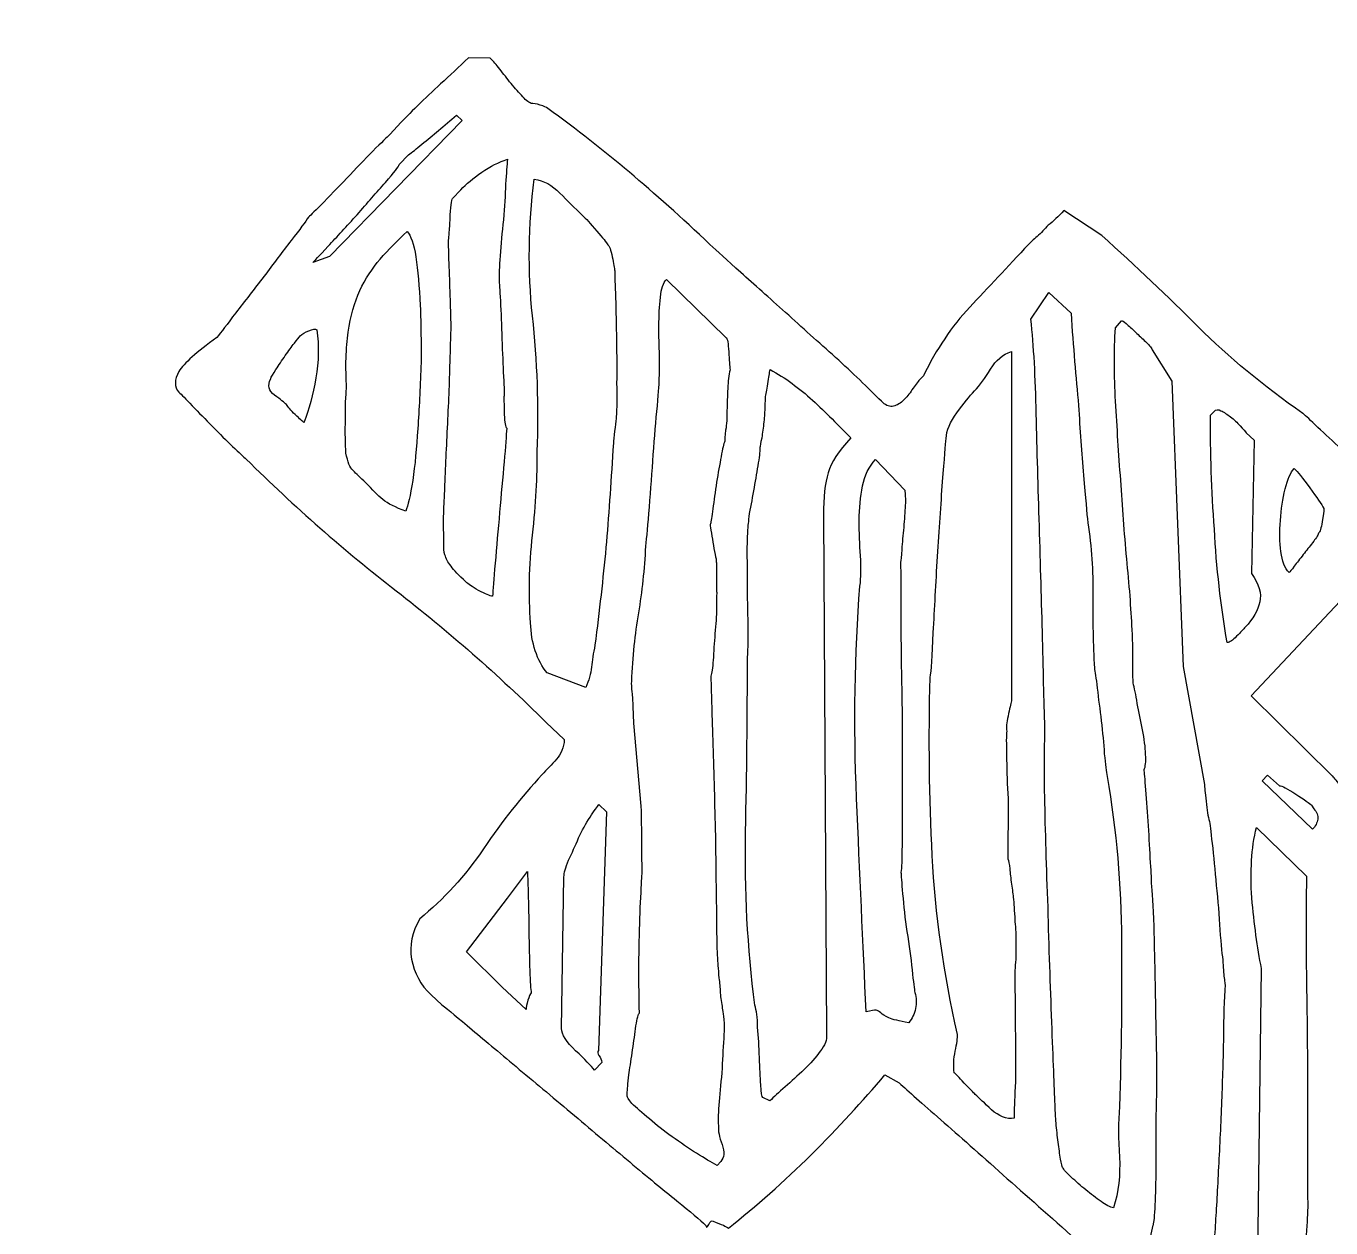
# Model space of a CAD drawing. Extents: x -2 to 298, y -310 to -70.
# Drawn here: x 198.043 to 202.119, y -149.379 to -145.625 of the extents above; entities that cross this region are included whole.
import ezdxf

# ---------------------------------------------------------------- set-up
doc = ezdxf.new("R2010")
doc.units = 0
doc.header["$MEASUREMENT"] = 0
doc.layers.add('ETCH', color=7, linetype='CONTINUOUS')

msp = doc.modelspace()

# ---------------------------------------------------------------- linework, layer by layer
at = {"layer": 'ETCH', "color": 7}
for points in [[(263.3775, -102.3157), (263.3775, -102.3157), (263.35, -102.3083), (263.35, -102.3083), (263.3944, -102.3367), (263.4289, -102.3636), (263.4685, -102.3913), (263.6456, -102.5352), (263.823, -102.6785), (263.9973, -102.8249), (264.6591, -103.5384), (263.6869, -103.7978), (261.3746, -103.42), (261.3746, -103.42), (261.348, -103.4154), (261.348, -103.4154), (261.348, -103.4154), (260.8482, -106.4746), (260.8482, -106.4746), (260.8482, -106.4746), (269.3376, -107.8615), (269.3376, -107.8615), (269.3441, -107.8682), (269.351, -107.8756), (269.3579, -107.8823), (274.6537, -119.1419), (276.7218, -132.0626), (274.5648, -145.2702), (268.8849, -180.0447), (236.091, -203.6299), (201.3169, -197.9502), (197.7474, -197.3675), (194.2975, -196.4946), (190.983, -195.3664), (190.983, -195.3664), (192.5102, -186.0169), (192.5102, -186.0169), (211.1037, -154.1618), (233.3418, -124.9195), (258.5789, -98.7781), (260.2429, -99.8797), (261.841, -101.0639), (263.3775, -102.3157)], [(225.3974, -126.2347), (225.3974, -126.2347), (225.4088, -126.2609), (225.4088, -126.2609), (225.3744, -126.2216), (225.3423, -126.1909), (225.3089, -126.1558), (225.1408, -126.0028), (224.9713, -125.849), (224.8011, -125.6988), (223.9956, -125.1515), (223.8861, -126.1516), (224.6071, -128.3811), (224.6071, -128.3811), (224.6154, -128.4065), (224.6154, -128.4065), (224.6154, -128.4065), (221.6657, -129.3613), (221.6657, -129.3613), (221.6657, -129.3613), (219.0185, -121.1774), (219.0185, -121.1774), (219.0099, -121.1718), (219.0023, -121.1659), (218.9947, -121.1604), (207.0661, -117.6185), (193.9809, -117.5179), (181.2489, -121.6375), (147.7247, -132.4848), (129.342, -168.4545), (140.1892, -201.978), (141.3025, -205.4193), (142.6845, -208.6991), (144.2987, -211.8055), (144.2987, -211.8055), (153.3123, -208.8891), (153.3123, -208.8891), (182.0065, -185.7144), (207.5691, -159.3293), (229.6177, -130.4461), (228.2775, -128.9675), (226.8661, -127.5657), (225.3974, -126.2347)]]:
    msp.add_open_spline(points, degree=3, knots=[0, 0, 0, 0, 1, 1, 1, 2, 2, 2, 3, 3, 3, 4, 4, 4, 5, 5, 5, 6, 6, 6, 7, 7, 7, 8, 8, 8, 9, 9, 9, 10, 10, 10, 11, 11, 11, 12, 12, 12, 13, 13, 13, 14, 14, 14, 14], dxfattribs=at)
at = {"layer": 'ETCH', "color": 1}
for points, knots in [([(203.4277, -151.3672), (203.4274, -151.3596), (203.4236, -151.3486), (203.416, -151.3327), (203.4074, -151.3179), (203.4012, -151.3081), (203.3967, -151.3043), (203.3871, -151.2952), (203.3709, -151.2786), (203.3468, -151.2549), (203.3244, -151.2316), (203.2996, -151.2063), (203.2741, -151.1797), (203.2469, -151.1536), (203.2224, -151.1298), (203.2, -151.1083), (203.1766, -151.086), (203.16, -151.0711), (203.1497, -151.0612), (203.1342, -151.0461), (203.1128, -151.0256), (203.0863, -150.9991), (203.0608, -150.9727), (203.0339, -150.9465), (203.0085, -150.9198), (202.9819, -150.8935), (202.9588, -150.8711), (202.9399, -150.8523), (202.9192, -150.8332), (202.9072, -150.8223), (202.9027, -150.8182), (202.8906, -150.8073), (202.862, -150.7794), (202.8141, -150.735), (202.7666, -150.6907), (202.7163, -150.6433), (202.6608, -150.5944), (202.6057, -150.5445), (202.5547, -150.498), (202.5055, -150.4544), (202.4583, -150.4117), (202.4276, -150.3838), (202.4162, -150.3724), (202.4104, -150.3672), (202.3949, -150.3522), (202.3725, -150.3292), (202.3498, -150.3057), (202.3243, -150.2802), (202.297, -150.2527), (202.2698, -150.2255), (202.2443, -150.2003), (202.2202, -150.1774), (202.1961, -150.1553), (202.1803, -150.1421), (202.172, -150.1385), (202.1658, -150.1324), (202.1489, -150.1183), (202.1196, -150.0949), (202.091, -150.0713), (202.0593, -150.0473), (202.0273, -150.0222), (201.9942, -149.997), (201.9629, -149.9729), (201.9329, -149.9512), (201.9029, -149.9281), (201.885, -149.914), (201.8792, -149.9087), (201.8495, -149.884), (201.8058, -149.8463), (201.7479, -149.7948), (201.6917, -149.7426), (201.6259, -149.6846), (201.5529, -149.6196), (201.4795, -149.5552), (201.403, -149.4872), (201.3231, -149.4155), (201.2435, -149.3445), (201.1667, -149.2768), (201.0947, -149.2133), (201.0234, -149.1487), (200.9586, -149.0922), (200.9004, -149.041), (200.8422, -148.9906), (200.7995, -148.9521), (200.7705, -148.9258), (200.7705, -148.9258), (200.7257, -148.901), (200.7257, -148.901), (200.6568, -148.9826), (200.58, -149.0664), (200.4956, -149.1504), (200.4102, -149.2345), (200.3233, -149.3115), (200.2369, -149.3799), (200.2327, -149.3764), (200.2279, -149.3737), (200.2214, -149.3707), (200.2131, -149.3681), (200.2028, -149.3635), (200.1893, -149.3583), (200.1855, -149.3545), (200.1807, -149.3576), (200.1756, -149.3681), (200.1697, -149.3783), (200.1669, -149.379), (200.1666, -149.3709), (200.1483, -149.3535), (200.1184, -149.3287), (200.0756, -149.2939), (200.0326, -149.2589), (199.9833, -149.219), (199.9285, -149.173), (199.8734, -149.127), (199.8155, -149.0784), (199.7559, -149.0279), (199.6963, -148.9782), (199.6388, -148.9292), (199.5837, -148.8838), (199.5289, -148.8376), (199.4796, -148.7968), (199.4366, -148.7601), (199.3935, -148.7234), (199.3618, -148.6976), (199.3418, -148.6824), (199.3418, -148.6824), (199.3084, -148.6512), (199.3084, -148.6512), (199.2747, -148.6197), (199.2554, -148.5823), (199.2468, -148.5394), (199.2399, -148.4972), (199.2481, -148.4554), (199.2726, -148.4133), (199.3477, -148.3525), (199.4145, -148.2795), (199.4721, -148.1944), (199.5299, -148.1086), (199.5913, -148.0318), (199.6543, -147.9638), (199.6695, -147.9472), (199.6846, -147.9314), (199.6998, -147.9153), (199.7146, -147.8993), (199.7225, -147.8785), (199.7242, -147.8537), (199.7242, -147.8537), (199.6674, -147.7999), (199.6674, -147.7999), (199.5165, -147.6509), (199.3601, -147.5136), (199.1992, -147.3893), (199.0373, -147.2635), (198.8812, -147.1268), (198.7303, -146.9779), (198.7221, -146.9704), (198.7083, -146.9573), (198.688, -146.938), (198.669, -146.9197), (198.6473, -146.8985), (198.6249, -146.8763), (198.6032, -146.8536), (198.5822, -146.8319), (198.5612, -146.811), (198.5422, -146.79), (198.5278, -146.7757), (198.5198, -146.7685), (198.5054, -146.7516), (198.5061, -146.7301), (198.5198, -146.7042), (198.536, -146.6786), (198.575, -146.6431), (198.6387, -146.5983), (198.6514, -146.5824), (198.6707, -146.5564), (198.6979, -146.5206), (198.7259, -146.4848), (198.7551, -146.447), (198.7858, -146.4073), (198.8147, -146.3676), (198.844, -146.3299), (198.8709, -146.2949), (198.8978, -146.2598), (198.9157, -146.236), (198.9253, -146.2217), (198.9315, -146.2155), (198.9474, -146.1997), (198.9739, -146.1737), (198.9997, -146.1473), (199.0273, -146.1196), (199.0549, -146.0894), (199.0831, -146.0593), (199.1103, -146.0316), (199.1358, -146.0057), (199.161, -145.9813), (199.1758, -145.9673), (199.1803, -145.963), (199.1803, -145.963), (199.2133, -145.9265), (199.2133, -145.9265), (199.225, -145.9144), (199.2423, -145.8974), (199.2657, -145.874), (199.2888, -145.8505), (199.3139, -145.8285), (199.3377, -145.8057), (199.3663, -145.7799), (199.3956, -145.7525), (199.4245, -145.7239), (199.4245, -145.7239), (199.4924, -145.7251), (199.4924, -145.7251), (199.4993, -145.7308), (199.5075, -145.7405), (199.5189, -145.7546), (199.5303, -145.7691), (199.541, -145.7833), (199.5534, -145.7992), (199.5654, -145.8142), (199.5785, -145.828), (199.5902, -145.8412), (199.6009, -145.8548), (199.6123, -145.8631), (199.6205, -145.8667), (199.6278, -145.8669), (199.6371, -145.8683), (199.6491, -145.8717), (199.6612, -145.8752), (199.6684, -145.8791), (199.6726, -145.8824), (199.7632, -145.9477), (199.8472, -146.0145), (199.9275, -146.0817), (200.0067, -146.149), (200.0918, -146.2238), (200.1793, -146.3072), (200.2017, -146.3275), (200.2331, -146.3566), (200.2758, -146.395), (200.3178, -146.4319), (200.3647, -146.4743), (200.4157, -146.5197), (200.4663, -146.5656), (200.5187, -146.6133), (200.5717, -146.6601), (200.6251, -146.7084), (200.6723, -146.754), (200.7147, -146.7972), (200.7261, -146.8086), (200.7381, -146.8139), (200.7485, -146.8133), (200.7595, -146.8112), (200.7702, -146.8064), (200.7819, -146.7955), (200.7933, -146.7857), (200.8029, -146.7738), (200.8105, -146.7611), (200.8191, -146.7483), (200.8277, -146.7371), (200.8349, -146.7292), (200.8349, -146.7292), (200.8463, -146.7177), (200.8463, -146.7177), (200.8866, -146.6345), (200.9348, -146.563), (200.991, -146.503), (201.0475, -146.4427), (201.1085, -146.3773), (201.1746, -146.3073), (201.1801, -146.3013), (201.1894, -146.2924), (201.2015, -146.282), (201.2139, -146.2712), (201.2253, -146.2591), (201.2363, -146.2471), (201.2518, -146.2347), (201.268, -146.2197), (201.2845, -146.2016), (201.2845, -146.2016), (201.4037, -146.2794), (201.4037, -146.2794), (201.5102, -146.3756), (201.6104, -146.4706), (201.7048, -146.5645), (201.7996, -146.6594), (201.9084, -146.749), (202.0314, -146.8348), (202.0359, -146.8381), (202.0493, -146.8503), (202.07, -146.8711), (202.0927, -146.8913), (202.1162, -146.9137), (202.1417, -146.9376), (202.1661, -146.9611), (202.1896, -146.9824), (202.2102, -147.0021), (202.2319, -147.0222), (202.2436, -147.0325), (202.2454, -147.0343), (202.2454, -147.0343), (202.2636, -147.0518), (202.2636, -147.0518), (202.285, -147.0725), (202.2974, -147.093), (202.3001, -147.1144), (202.3022, -147.1355), (202.3008, -147.1562), (202.295, -147.1743), (202.2881, -147.1934), (202.2808, -147.2117), (202.2702, -147.2312), (202.2598, -147.2496), (202.2516, -147.2666), (202.245, -147.283), (202.245, -147.283), (202.1809, -147.3867), (202.1809, -147.3867), (202.1809, -147.3867), (201.8702, -147.7174), (201.8702, -147.7174), (201.8702, -147.7174), (202.1234, -147.9667), (202.1234, -147.9667), (202.1275, -147.9705), (202.1355, -147.9798), (202.1489, -147.9967), (202.1623, -148.0118), (202.1768, -148.0289), (202.193, -148.0454), (202.2085, -148.063), (202.2233, -148.078), (202.2364, -148.0928), (202.2492, -148.1069), (202.2595, -148.1128), (202.2653, -148.1109), (202.3294, -148.1784), (202.3914, -148.2392), (202.4517, -148.2912), (202.511, -148.3439), (202.5709, -148.3939), (202.6316, -148.4404), (202.6912, -148.4867), (202.7535, -148.5334), (202.8172, -148.5801), (202.8803, -148.6269), (202.9475, -148.6776), (203.0171, -148.7311), (203.0171, -148.7311), (204.5618, -150.2429), (204.5618, -150.2429), (204.5825, -150.2618), (204.5894, -150.2876), (204.5818, -150.3216), (204.576, -150.3543), (204.5649, -150.3793), (204.5498, -150.3948), (204.5498, -150.3948), (203.929, -151.0511), (203.929, -151.0511), (203.9273, -151.0612), (203.9193, -151.0759), (203.9056, -151.0971), (203.8907, -151.1176), (203.8828, -151.13), (203.879, -151.1343), (203.8749, -151.1381), (203.8642, -151.1453), (203.8456, -151.1541), (203.8277, -151.1636), (203.817, -151.1704), (203.8132, -151.1746), (203.807, -151.1803), (203.796, -151.1909), (203.7781, -151.2058), (203.7595, -151.2209), (203.7405, -151.2373), (203.7209, -151.2545), (203.7002, -151.2717), (203.6823, -151.2878), (203.6637, -151.3027), (203.6458, -151.3179), (203.6341, -151.3267), (203.6286, -151.3291), (203.6058, -151.3491), (203.5776, -151.3711), (203.5431, -151.3928), (203.5087, -151.4157), (203.4742, -151.4113), (203.4405, -151.3785), (203.4405, -151.3785), (203.4277, -151.3672), (203.4277, -151.3672)], [0, 0, 0, 0, 1, 1, 1, 2, 2, 2, 3, 3, 3, 4, 4, 4, 5, 5, 5, 6, 6, 6, 7, 7, 7, 8, 8, 8, 9, 9, 9, 10, 10, 10, 11, 11, 11, 12, 12, 12, 13, 13, 13, 14, 14, 14, 15, 15, 15, 16, 16, 16, 17, 17, 17, 18, 18, 18, 19, 19, 19, 20, 20, 20, 21, 21, 21, 22, 22, 22, 23, 23, 23, 24, 24, 24, 25, 25, 25, 26, 26, 26, 27, 27, 27, 28, 28, 28, 29, 29, 29, 30, 30, 30, 31, 31, 31, 32, 32, 32, 33, 33, 33, 34, 34, 34, 35, 35, 35, 36, 36, 36, 37, 37, 37, 38, 38, 38, 39, 39, 39, 40, 40, 40, 41, 41, 41, 42, 42, 42, 43, 43, 43, 44, 44, 44, 45, 45, 45, 46, 46, 46, 47, 47, 47, 48, 48, 48, 49, 49, 49, 50, 50, 50, 51, 51, 51, 52, 52, 52, 53, 53, 53, 54, 54, 54, 55, 55, 55, 56, 56, 56, 57, 57, 57, 58, 58, 58, 59, 59, 59, 60, 60, 60, 61, 61, 61, 62, 62, 62, 63, 63, 63, 64, 64, 64, 65, 65, 65, 66, 66, 66, 67, 67, 67, 68, 68, 68, 69, 69, 69, 70, 70, 70, 71, 71, 71, 72, 72, 72, 73, 73, 73, 74, 74, 74, 75, 75, 75, 76, 76, 76, 77, 77, 77, 78, 78, 78, 79, 79, 79, 80, 80, 80, 81, 81, 81, 82, 82, 82, 83, 83, 83, 84, 84, 84, 85, 85, 85, 86, 86, 86, 87, 87, 87, 88, 88, 88, 89, 89, 89, 90, 90, 90, 91, 91, 91, 92, 92, 92, 93, 93, 93, 94, 94, 94, 95, 95, 95, 96, 96, 96, 97, 97, 97, 98, 98, 98, 99, 99, 99, 100, 100, 100, 101, 101, 101, 102, 102, 102, 103, 103, 103, 104, 104, 104, 105, 105, 105, 106, 106, 106, 107, 107, 107, 108, 108, 108, 109, 109, 109, 110, 110, 110, 111, 111, 111, 112, 112, 112, 113, 113, 113, 114, 114, 114, 115, 115, 115, 116, 116, 116, 117, 117, 117, 118, 118, 118, 119, 119, 119, 120, 120, 120, 121, 121, 121, 122, 122, 122, 123, 123, 123, 124, 124, 124, 125, 125, 125, 126, 126, 126, 127, 127, 127, 128, 128, 128, 129, 129, 129, 130, 130, 130, 130]), ([(198.9901, -146.3451), (198.9901, -146.3451), (199.4056, -145.9203), (199.4056, -145.9203), (199.4056, -145.9203), (199.3873, -145.9034), (199.3873, -145.9034), (199.3687, -145.9196), (199.3498, -145.9351), (199.3312, -145.9515), (199.3143, -145.9658), (199.2964, -145.9801), (199.2791, -145.9945), (199.2626, -146.0085), (199.2478, -146.0195), (199.2371, -146.0276), (199.2371, -146.0276), (199.2085, -146.0578), (199.2085, -146.0578), (199.2068, -146.064), (199.1923, -146.0827), (199.1651, -146.1132), (199.1379, -146.1446), (199.1089, -146.178), (199.0769, -146.2142), (199.0445, -146.25), (199.0142, -146.2831), (198.986, -146.3129), (198.9587, -146.3428), (198.9419, -146.3607), (198.9388, -146.3638), (198.9388, -146.3638), (198.9901, -146.3451), (198.9901, -146.3451)], [0, 0, 0, 0, 1, 1, 1, 2, 2, 2, 3, 3, 3, 4, 4, 4, 5, 5, 5, 6, 6, 6, 7, 7, 7, 8, 8, 8, 9, 9, 9, 10, 10, 10, 11, 11, 11, 11]), ([(199.4169, -147.3614), (199.4228, -147.3669), (199.4359, -147.3762), (199.4566, -147.3877), (199.4779, -147.3994), (199.4924, -147.4053), (199.5, -147.4056), (199.501, -147.3876), (199.5038, -147.3535), (199.5082, -147.3028), (199.5124, -147.2522), (199.5172, -147.1991), (199.522, -147.1435), (199.5268, -147.0882), (199.5317, -147.0358), (199.5365, -146.9865), (199.5399, -146.9385), (199.5427, -146.903), (199.5444, -146.8813), (199.5399, -146.8775), (199.5375, -146.8637), (199.5368, -146.8382), (199.5368, -146.8129), (199.5351, -146.7945), (199.5355, -146.7829), (199.5372, -146.7769), (199.5368, -146.7564), (199.5341, -146.7201), (199.5324, -146.6842), (199.5313, -146.6455), (199.5289, -146.6022), (199.5282, -146.5588), (199.5268, -146.5201), (199.5244, -146.4837), (199.522, -146.4481), (199.5213, -146.4267), (199.5203, -146.4191), (199.5206, -146.4029), (199.5213, -146.378), (199.5237, -146.3423), (199.5262, -146.3075), (199.5296, -146.2696), (199.5341, -146.23), (199.5375, -146.1902), (199.5396, -146.1528), (199.541, -146.1187), (199.5437, -146.0846), (199.5448, -146.0588), (199.5465, -146.041), (199.5199, -146.0497), (199.4931, -146.0636), (199.4662, -146.0815), (199.4397, -146.1006), (199.4176, -146.1182), (199.4007, -146.1365), (199.4007, -146.1365), (199.3753, -146.1635), (199.3753, -146.1635), (199.3739, -146.1658), (199.3722, -146.1723), (199.3704, -146.1838), (199.3687, -146.1959), (199.368, -146.21), (199.3673, -146.2262), (199.367, -146.2429), (199.3656, -146.2588), (199.3642, -146.2748), (199.3632, -146.2901), (199.3622, -146.3039), (199.3629, -146.3156), (199.3632, -146.3235), (199.3635, -146.3371), (199.3639, -146.3564), (199.3646, -146.3763), (199.366, -146.398), (199.3663, -146.4233), (199.367, -146.4489), (199.3677, -146.4731), (199.3691, -146.4961), (199.3691, -146.5197), (199.3697, -146.5375), (199.3704, -146.5485), (199.3704, -146.56), (199.3704, -146.5985), (199.3673, -146.6625), (199.3663, -146.7266), (199.3635, -146.7947), (199.3598, -146.8668), (199.3567, -146.9392), (199.3532, -147.0069), (199.3505, -147.0701), (199.3477, -147.1337), (199.3467, -147.1712), (199.3467, -147.1827), (199.3477, -147.2063), (199.3473, -147.2251), (199.3477, -147.2399), (199.3467, -147.2541), (199.3477, -147.2672), (199.3511, -147.2771), (199.3546, -147.2882), (199.3604, -147.2992), (199.3704, -147.3121), (199.379, -147.3242), (199.3945, -147.3407), (199.4169, -147.3614)], [0, 0, 0, 0, 1, 1, 1, 2, 2, 2, 3, 3, 3, 4, 4, 4, 5, 5, 5, 6, 6, 6, 7, 7, 7, 8, 8, 8, 9, 9, 9, 10, 10, 10, 11, 11, 11, 12, 12, 12, 13, 13, 13, 14, 14, 14, 15, 15, 15, 16, 16, 16, 17, 17, 17, 18, 18, 18, 19, 19, 19, 20, 20, 20, 21, 21, 21, 22, 22, 22, 23, 23, 23, 24, 24, 24, 25, 25, 25, 26, 26, 26, 27, 27, 27, 28, 28, 28, 29, 29, 29, 30, 30, 30, 31, 31, 31, 32, 32, 32, 33, 33, 33, 34, 34, 34, 35, 35, 35, 35]), ([(199.6305, -146.1032), (199.6119, -146.2476), (199.6099, -146.3895), (199.6247, -146.5306), (199.6405, -146.6713), (199.645, -146.8126), (199.6398, -146.9543), (199.6405, -147.0303), (199.6357, -147.1175), (199.6247, -147.2148), (199.6143, -147.3119), (199.6126, -147.4034), (199.6188, -147.4892), (199.6199, -147.52), (199.6247, -147.5497), (199.6336, -147.5765), (199.6422, -147.603), (199.655, -147.6263), (199.6702, -147.6451), (199.6702, -147.6451), (199.7918, -147.6909), (199.7918, -147.6909), (199.8007, -147.6695), (199.8073, -147.6478), (199.8093, -147.6273), (199.8114, -147.6065), (199.8148, -147.5841), (199.82, -147.5588), (199.8338, -147.4508), (199.8452, -147.3497), (199.8541, -147.2542), (199.8624, -147.1586), (199.8696, -147.057), (199.8758, -146.9499), (199.8762, -146.9421), (199.8779, -146.9223), (199.8813, -146.8901), (199.8855, -146.8579), (199.8872, -146.8375), (199.8872, -146.83), (199.8886, -146.8126), (199.8889, -146.7826), (199.8875, -146.7409), (199.8886, -146.6987), (199.8879, -146.6541), (199.8872, -146.6066), (199.8865, -146.559), (199.8855, -146.5146), (199.8844, -146.4743), (199.8831, -146.4334), (199.8817, -146.405), (199.8817, -146.3897), (199.881, -146.3818), (199.8786, -146.3669), (199.8741, -146.3459), (199.87, -146.3247), (199.8645, -146.3115), (199.8583, -146.3058), (199.8521, -146.2963), (199.8386, -146.2798), (199.8186, -146.2572), (199.7993, -146.2347), (199.7859, -146.2204), (199.7794, -146.215), (199.7577, -146.1943), (199.7346, -146.1716), (199.7105, -146.1466), (199.6863, -146.1217), (199.6595, -146.1075), (199.6305, -146.1032)], [0, 0, 0, 0, 1, 1, 1, 2, 2, 2, 3, 3, 3, 4, 4, 4, 5, 5, 5, 6, 6, 6, 7, 7, 7, 8, 8, 8, 9, 9, 9, 10, 10, 10, 11, 11, 11, 12, 12, 12, 13, 13, 13, 14, 14, 14, 15, 15, 15, 16, 16, 16, 17, 17, 17, 18, 18, 18, 19, 19, 19, 20, 20, 20, 21, 21, 21, 22, 22, 22, 23, 23, 23, 23]), ([(199.1034, -147.0508), (199.1245, -147.0732), (199.1413, -147.0915), (199.1568, -147.1039), (199.1734, -147.1171), (199.1965, -147.129), (199.2292, -147.1399), (199.2354, -147.1235), (199.243, -147.0923), (199.2509, -147.0443), (199.2574, -146.9964), (199.2629, -146.9425), (199.2664, -146.8822), (199.2712, -146.8214), (199.2729, -146.7566), (199.2764, -146.6892), (199.2771, -146.6209), (199.2767, -146.5569), (199.274, -146.4982), (199.2709, -146.4386), (199.2664, -146.3881), (199.2602, -146.3463), (199.2543, -146.3053), (199.2443, -146.2786), (199.233, -146.2669), (199.2027, -146.2953), (199.1744, -146.3237), (199.1486, -146.353), (199.1245, -146.3821), (199.1027, -146.4152), (199.0852, -146.451), (199.069, -146.4882), (199.0559, -146.5308), (199.0493, -146.5809), (199.0414, -146.631), (199.0404, -146.6894), (199.0442, -146.7576), (199.0428, -146.7676), (199.0414, -146.7807), (199.0411, -146.8), (199.0407, -146.8183), (199.0404, -146.8384), (199.0404, -146.861), (199.0397, -146.8834), (199.04, -146.9046), (199.0404, -146.924), (199.0411, -146.9433), (199.0418, -146.9554), (199.0421, -146.9592), (199.0476, -146.9857), (199.0538, -147.0048), (199.0645, -147.0132), (199.0742, -147.0232), (199.0869, -147.0355), (199.1034, -147.0508)], [0, 0, 0, 0, 1, 1, 1, 2, 2, 2, 3, 3, 3, 4, 4, 4, 5, 5, 5, 6, 6, 6, 7, 7, 7, 8, 8, 8, 9, 9, 9, 10, 10, 10, 11, 11, 11, 12, 12, 12, 13, 13, 13, 14, 14, 14, 15, 15, 15, 16, 16, 16, 17, 17, 17, 18, 18, 18, 18]), ([(199.9354, -148.9904), (199.9492, -149.0033), (199.9671, -149.0198), (199.9905, -149.0386), (200.0119, -149.0572), (200.035, -149.076), (200.0608, -149.0941), (200.0874, -149.1129), (200.1128, -149.1299), (200.1377, -149.1459), (200.1628, -149.1614), (200.1831, -149.1745), (200.2014, -149.1835), (200.2014, -149.1835), (200.2131, -149.1714), (200.2131, -149.1714), (200.2238, -149.1592), (200.2252, -149.142), (200.2172, -149.1185), (200.2079, -149.0953), (200.2045, -149.0751), (200.2059, -149.0576), (200.2041, -149.0479), (200.2045, -149.0274), (200.2069, -148.9959), (200.21, -148.9654), (200.2124, -148.9313), (200.2162, -148.8941), (200.2183, -148.8569), (200.2203, -148.8212), (200.2221, -148.7873), (200.2241, -148.753), (200.2238, -148.7313), (200.2217, -148.721), (200.2214, -148.7179), (200.22, -148.7075), (200.2179, -148.6924), (200.2152, -148.6767), (200.2128, -148.661), (200.2114, -148.6443), (200.2107, -148.6285), (200.2097, -148.613), (200.2072, -148.5983), (200.2059, -148.5835), (200.2055, -148.5744), (200.2052, -148.5706), (200.2021, -148.5375), (200.1993, -148.4778), (200.1997, -148.3928), (200.1979, -148.3069), (200.1973, -148.2154), (200.1955, -148.1167), (200.1928, -148.019), (200.19, -147.9257), (200.1876, -147.8392), (200.1842, -147.7508), (200.1831, -147.6899), (200.1821, -147.6551), (200.1855, -147.6473), (200.1876, -147.6301), (200.1893, -147.6055), (200.1907, -147.5798), (200.1928, -147.5519), (200.1948, -147.5231), (200.1976, -147.4938), (200.1997, -147.4675), (200.1997, -147.4429), (200.1993, -147.4189), (200.2, -147.4029), (200.2004, -147.3948), (200.1993, -147.3869), (200.1993, -147.3707), (200.1997, -147.3462), (200.2004, -147.3221), (200.2004, -147.3061), (200.199, -147.2985), (200.199, -147.294), (200.1983, -147.2868), (200.1952, -147.2752), (200.1931, -147.2635), (200.1907, -147.2508), (200.1883, -147.2375), (200.1866, -147.2237), (200.1842, -147.2115), (200.1821, -147.2001), (200.18, -147.1883), (200.1797, -147.1819), (200.1811, -147.1796), (200.1828, -147.1734), (200.1852, -147.1579), (200.1883, -147.1328), (200.1917, -147.1073), (200.1959, -147.0799), (200.2, -147.0499), (200.2048, -147.0205), (200.2097, -146.9941), (200.2141, -146.9702), (200.2183, -146.9457), (200.2221, -146.929), (200.2258, -146.9218), (200.2248, -146.9173), (200.2265, -146.9065), (200.2283, -146.8875), (200.2317, -146.8689), (200.2321, -146.8486), (200.2324, -146.826), (200.2331, -146.8038), (200.2334, -146.7807), (200.2348, -146.7575), (200.2358, -146.7344), (200.2386, -146.7146), (200.242, -146.6991), (200.241, -146.6873), (200.2396, -146.6682), (200.2379, -146.6424), (200.2365, -146.6162), (200.2338, -146.601), (200.2293, -146.5974), (200.2293, -146.5974), (200.0433, -146.4162), (200.0433, -146.4162), (200.0333, -146.4267), (200.0274, -146.4453), (200.0243, -146.4722), (200.0212, -146.5004), (200.0205, -146.5297), (200.0191, -146.5614), (200.0195, -146.5933), (200.0205, -146.6245), (200.0216, -146.6538), (200.0219, -146.6825), (200.0222, -146.7065), (200.0209, -146.7235), (200.0209, -146.7357), (200.0191, -146.7643), (200.015, -146.8112), (200.0105, -146.8579), (200.0064, -146.9089), (200.0019, -146.9633), (199.9988, -147.0181), (199.9936, -147.0725), (199.9902, -147.1275), (199.9857, -147.1814), (199.9823, -147.2227), (199.9788, -147.2498), (199.9757, -147.3218), (199.9678, -147.3919), (199.9568, -147.4582), (199.9454, -147.5243), (199.9378, -147.5953), (199.9347, -147.6718), (199.9344, -147.6797), (199.9351, -147.6907), (199.9365, -147.705), (199.9382, -147.7195), (199.9389, -147.7347), (199.9396, -147.7502), (199.9396, -147.7502), (199.9416, -147.8025), (199.9416, -147.8025), (199.9416, -147.8025), (199.9647, -148.0618), (199.9647, -148.0618), (199.9654, -148.101), (199.9661, -148.136), (199.9664, -148.168), (199.9668, -148.2003), (199.9664, -148.2333), (199.9678, -148.2685), (199.9668, -148.2786), (199.9651, -148.3045), (199.9633, -148.3465), (199.9609, -148.388), (199.9595, -148.434), (199.9585, -148.484), (199.9575, -148.5334), (199.9568, -148.5796), (199.9575, -148.6231), (199.9578, -148.6671), (199.9582, -148.6946), (199.9592, -148.7069), (199.9551, -148.7106), (199.952, -148.7241), (199.9478, -148.7479), (199.9447, -148.7713), (199.9416, -148.7966), (199.9375, -148.8224), (199.9337, -148.849), (199.9303, -148.8731), (199.9268, -148.8939), (199.9241, -148.916), (199.9216, -148.9287), (199.9227, -148.9322), (199.921, -148.9539), (199.9206, -148.9661), (199.9206, -148.9675), (199.9203, -148.9699), (199.9251, -148.977), (199.9354, -148.9904)], [0, 0, 0, 0, 1, 1, 1, 2, 2, 2, 3, 3, 3, 4, 4, 4, 5, 5, 5, 6, 6, 6, 7, 7, 7, 8, 8, 8, 9, 9, 9, 10, 10, 10, 11, 11, 11, 12, 12, 12, 13, 13, 13, 14, 14, 14, 15, 15, 15, 16, 16, 16, 17, 17, 17, 18, 18, 18, 19, 19, 19, 20, 20, 20, 21, 21, 21, 22, 22, 22, 23, 23, 23, 24, 24, 24, 25, 25, 25, 26, 26, 26, 27, 27, 27, 28, 28, 28, 29, 29, 29, 30, 30, 30, 31, 31, 31, 32, 32, 32, 33, 33, 33, 34, 34, 34, 35, 35, 35, 36, 36, 36, 37, 37, 37, 38, 38, 38, 39, 39, 39, 40, 40, 40, 41, 41, 41, 42, 42, 42, 43, 43, 43, 44, 44, 44, 45, 45, 45, 46, 46, 46, 47, 47, 47, 48, 48, 48, 49, 49, 49, 50, 50, 50, 51, 51, 51, 52, 52, 52, 53, 53, 53, 54, 54, 54, 55, 55, 55, 56, 56, 56, 57, 57, 57, 58, 58, 58, 59, 59, 59, 60, 60, 60, 61, 61, 61, 62, 62, 62, 63, 63, 63, 64, 64, 64, 65, 65, 65, 66, 66, 66, 66]), ([(201.2811, -149.1899), (201.2845, -149.1969), (201.2938, -149.2073), (201.308, -149.2205), (201.3224, -149.2334), (201.3372, -149.2467), (201.3534, -149.2601), (201.3696, -149.2732), (201.3858, -149.2855), (201.401, -149.2967), (201.4168, -149.3079), (201.4299, -149.3142), (201.4396, -149.3158), (201.4561, -149.2667), (201.4619, -149.214), (201.4585, -149.1578), (201.4547, -149.1013), (201.4547, -149.0484), (201.4585, -148.9997), (201.4647, -148.825), (201.4664, -148.6517), (201.465, -148.4805), (201.4644, -148.3091), (201.4489, -148.1386), (201.4203, -147.9687), (201.4182, -147.9551), (201.4151, -147.9312), (201.4113, -147.8983), (201.4096, -147.8654), (201.4058, -147.8309), (201.4017, -147.7953), (201.3975, -147.7598), (201.3927, -147.7253), (201.3893, -147.6935), (201.3851, -147.6614), (201.3824, -147.6408), (201.3803, -147.6311), (201.3765, -147.5559), (201.3744, -147.4797), (201.3755, -147.4038), (201.3769, -147.3276), (201.3717, -147.2522), (201.3596, -147.1765), (201.3569, -147.1476), (201.3524, -147.0983), (201.3462, -147.0281), (201.3403, -146.9583), (201.3352, -146.8853), (201.331, -146.8102), (201.3221, -146.7228), (201.3145, -146.6265), (201.3073, -146.5216), (201.3073, -146.5216), (201.2377, -146.4572), (201.2377, -146.4572), (201.2377, -146.4572), (201.1822, -146.5408), (201.1822, -146.5408), (201.1908, -146.6236), (201.1963, -146.7227), (201.1987, -146.8363), (201.2018, -146.9497), (201.2043, -147.0672), (201.2084, -147.1871), (201.2122, -147.3078), (201.2153, -147.4246), (201.2187, -147.5386), (201.2208, -147.6525), (201.2239, -147.75), (201.226, -147.832), (201.2239, -147.8707), (201.2235, -147.9441), (201.2256, -148.0521), (201.228, -148.1599), (201.2315, -148.2759), (201.2363, -148.4008), (201.2391, -148.5248), (201.2442, -148.6438), (201.248, -148.7573), (201.2528, -148.8708), (201.2559, -148.9528), (201.2577, -149.0038), (201.2577, -149.0157), (201.2597, -149.0312), (201.2604, -149.0515), (201.2628, -149.0715), (201.2642, -149.0917), (201.2673, -149.1111), (201.2697, -149.1308), (201.2718, -149.1482), (201.2749, -149.1638), (201.2773, -149.1788), (201.2794, -149.1878), (201.2811, -149.1899)], [0, 0, 0, 0, 1, 1, 1, 2, 2, 2, 3, 3, 3, 4, 4, 4, 5, 5, 5, 6, 6, 6, 7, 7, 7, 8, 8, 8, 9, 9, 9, 10, 10, 10, 11, 11, 11, 12, 12, 12, 13, 13, 13, 14, 14, 14, 15, 15, 15, 16, 16, 16, 17, 17, 17, 18, 18, 18, 19, 19, 19, 20, 20, 20, 21, 21, 21, 22, 22, 22, 23, 23, 23, 24, 24, 24, 25, 25, 25, 26, 26, 26, 27, 27, 27, 28, 28, 28, 29, 29, 29, 30, 30, 30, 31, 31, 31, 31]), ([(201.4458, -146.5676), (201.442, -146.6395), (201.4416, -146.7161), (201.4464, -146.7971), (201.4516, -146.8789), (201.4561, -146.9611), (201.4626, -147.0436), (201.4678, -147.1262), (201.474, -147.2077), (201.4812, -147.2887), (201.4895, -147.3686), (201.495, -147.4429), (201.4985, -147.5105), (201.4988, -147.5147), (201.4992, -147.5242), (201.4998, -147.5397), (201.5002, -147.5555), (201.4998, -147.5734), (201.5005, -147.5939), (201.5005, -147.6144), (201.4998, -147.6322), (201.5002, -147.6484), (201.5012, -147.6632), (201.5016, -147.6733), (201.5012, -147.6766), (201.505, -147.6921), (201.5102, -147.7133), (201.5143, -147.7407), (201.5202, -147.7681), (201.525, -147.7951), (201.5309, -147.8227), (201.5364, -147.8516), (201.5395, -147.8769), (201.5405, -147.9002), (201.5415, -147.924), (201.5402, -147.9389), (201.5357, -147.9476), (201.5364, -147.9546), (201.5388, -147.9765), (201.5408, -148.0111), (201.5443, -148.0461), (201.547, -148.0838), (201.5498, -148.1229), (201.5512, -148.163), (201.5536, -148.2009), (201.556, -148.2373), (201.5577, -148.2728), (201.5594, -148.294), (201.5591, -148.3017), (201.5622, -148.3281), (201.5643, -148.3723), (201.5667, -148.4364), (201.5684, -148.5002), (201.5701, -148.5692), (201.5715, -148.6421), (201.5725, -148.715), (201.5739, -148.7828), (201.5753, -148.8466), (201.5763, -148.9091), (201.576, -148.9532), (201.5746, -148.9792), (201.5736, -149.0043), (201.5739, -149.0386), (201.5736, -149.0829), (201.5739, -149.1265), (201.5736, -149.1682), (201.5732, -149.2093), (201.5725, -149.2501), (201.5718, -149.2874), (201.5698, -149.3187), (201.5684, -149.3509), (201.5656, -149.368), (201.5643, -149.37), (201.5643, -149.37), (201.5532, -149.4171), (201.5532, -149.4171), (201.5532, -149.4171), (201.7196, -149.5836), (201.7196, -149.5836), (201.7196, -149.5836), (201.7475, -149.5535), (201.7475, -149.5535), (201.7517, -149.4861), (201.7544, -149.425), (201.7579, -149.3714), (201.7613, -149.3177), (201.7648, -149.2565), (201.7682, -149.1885), (201.7717, -149.1206), (201.7751, -149.0521), (201.7779, -148.983), (201.7799, -148.9132), (201.7827, -148.8474), (201.7834, -148.784), (201.7841, -148.721), (201.7854, -148.6655), (201.7885, -148.619), (201.7882, -148.6156), (201.7872, -148.6099), (201.7865, -148.6028), (201.7851, -148.5961), (201.7844, -148.589), (201.7841, -148.5809), (201.7841, -148.5809), (201.783, -148.5577), (201.783, -148.5577), (201.7806, -148.5399), (201.7779, -148.5095), (201.7737, -148.4648), (201.7713, -148.4204), (201.7675, -148.3744), (201.7627, -148.3265), (201.7586, -148.2793), (201.7541, -148.2347), (201.75, -148.1927), (201.7448, -148.1515), (201.7424, -148.1236), (201.7396, -148.1095), (201.7348, -148.0943), (201.732, -148.0736), (201.7296, -148.0461), (201.7262, -148.019), (201.7245, -148.0015), (201.7241, -147.9936), (201.7241, -147.9936), (201.6573, -147.6249), (201.6573, -147.6249), (201.6573, -147.6249), (201.6228, -146.7337), (201.6228, -146.7337), (201.6228, -146.7337), (201.5612, -146.6362), (201.5612, -146.6362), (201.5574, -146.6284), (201.5501, -146.6203), (201.5405, -146.6105), (201.5291, -146.6012), (201.5195, -146.5914), (201.5091, -146.5812), (201.4981, -146.5709), (201.4878, -146.5621), (201.4799, -146.5545), (201.4719, -146.547), (201.4668, -146.544), (201.465, -146.5456), (201.465, -146.5456), (201.4458, -146.5676), (201.4458, -146.5676)], [0, 0, 0, 0, 1, 1, 1, 2, 2, 2, 3, 3, 3, 4, 4, 4, 5, 5, 5, 6, 6, 6, 7, 7, 7, 8, 8, 8, 9, 9, 9, 10, 10, 10, 11, 11, 11, 12, 12, 12, 13, 13, 13, 14, 14, 14, 15, 15, 15, 16, 16, 16, 17, 17, 17, 18, 18, 18, 19, 19, 19, 20, 20, 20, 21, 21, 21, 22, 22, 22, 23, 23, 23, 24, 24, 24, 25, 25, 25, 26, 26, 26, 27, 27, 27, 28, 28, 28, 29, 29, 29, 30, 30, 30, 31, 31, 31, 32, 32, 32, 33, 33, 33, 34, 34, 34, 35, 35, 35, 36, 36, 36, 37, 37, 37, 38, 38, 38, 39, 39, 39, 40, 40, 40, 41, 41, 41, 42, 42, 42, 43, 43, 43, 44, 44, 44, 45, 45, 45, 46, 46, 46, 47, 47, 47, 48, 48, 48, 49, 49, 49, 49]), ([(198.8991, -146.5931), (198.895, -146.5974), (198.8888, -146.6048), (198.8809, -146.6157), (198.8719, -146.6267), (198.863, -146.6396), (198.8526, -146.6544), (198.8423, -146.6696), (198.832, -146.6842), (198.8234, -146.6977), (198.8144, -146.7118), (198.8085, -146.7216), (198.8068, -146.727), (198.7965, -146.7475), (198.7996, -146.7638), (198.8192, -146.7781), (198.8378, -146.7917), (198.8495, -146.8017), (198.8561, -146.8072), (198.8606, -146.815), (198.8695, -146.8253), (198.8836, -146.8386), (198.8978, -146.8518), (198.9067, -146.8603), (198.9109, -146.8639), (198.9264, -146.8224), (198.9395, -146.7764), (198.9484, -146.7242), (198.957, -146.6727), (198.9577, -146.6226), (198.9515, -146.5743), (198.9467, -146.5704), (198.9388, -146.5711), (198.926, -146.5766), (198.914, -146.5814), (198.9047, -146.5873), (198.8991, -146.5931)], [0, 0, 0, 0, 1, 1, 1, 2, 2, 2, 3, 3, 3, 4, 4, 4, 5, 5, 5, 6, 6, 6, 7, 7, 7, 8, 8, 8, 9, 9, 9, 10, 10, 10, 11, 11, 11, 12, 12, 12, 12]), ([(201.0082, -148.9618), (201.0203, -148.9735), (201.0375, -148.9894), (201.0592, -149.0097), (201.0813, -149.0304), (201.1054, -149.0398), (201.1302, -149.0366), (201.1292, -149.0214), (201.1302, -148.9937), (201.1323, -148.9534), (201.1343, -148.9137), (201.1343, -148.8707), (201.134, -148.8249), (201.1333, -148.7795), (201.1333, -148.7377), (201.1326, -148.6998), (201.1326, -148.6621), (201.1323, -148.6349), (201.1316, -148.62), (201.1309, -148.6076), (201.1316, -148.5901), (201.1326, -148.5665), (201.1347, -148.5439), (201.1354, -148.5188), (201.1354, -148.4927), (201.135, -148.4667), (201.1343, -148.4433), (201.1319, -148.4225), (201.1312, -148.402), (201.1298, -148.3878), (201.1295, -148.3801), (201.1292, -148.3765), (201.1288, -148.3672), (201.1271, -148.3524), (201.1261, -148.3379), (201.1243, -148.3224), (201.1212, -148.3052), (201.1192, -148.2871), (201.1168, -148.2712), (201.1161, -148.2571), (201.1143, -148.2423), (201.1123, -148.232), (201.1102, -148.2261), (201.1099, -148.2106), (201.1102, -148.1834), (201.1102, -148.1444), (201.1112, -148.1057), (201.1112, -148.0645), (201.1102, -148.0218), (201.1071, -147.9794), (201.1061, -147.9391), (201.1061, -147.9028), (201.105, -147.8656), (201.1047, -147.8408), (201.1064, -147.827), (201.1043, -147.8172), (201.1054, -147.8015), (201.1105, -147.7801), (201.1157, -147.7581), (201.1185, -147.7427), (201.1209, -147.7326), (201.1209, -147.7326), (201.1212, -146.6414), (201.1212, -146.6414), (201.094, -146.6507), (201.0727, -146.6686), (201.0561, -146.6965), (201.0396, -146.7242), (201.022, -146.7469), (201.0055, -146.7649), (200.99, -146.7814), (200.9721, -146.8034), (200.951, -146.8327), (200.929, -146.8613), (200.918, -146.888), (200.9169, -146.9135), (200.9149, -146.9311), (200.9121, -146.976), (200.9059, -147.0484), (200.9011, -147.1202), (200.8956, -147.1983), (200.8904, -147.282), (200.8849, -147.3662), (200.8811, -147.4446), (200.877, -147.5192), (200.8746, -147.5931), (200.8711, -147.6401), (200.867, -147.6599), (200.8622, -147.8501), (200.8642, -148.0352), (200.8739, -148.2166), (200.8832, -148.3968), (200.909, -148.5827), (200.9524, -148.7744), (200.9531, -148.7858), (200.9507, -148.803), (200.9455, -148.8267), (200.9407, -148.8502), (200.9393, -148.8729), (200.9424, -148.8941), (200.9462, -148.8975), (200.9569, -148.9086), (200.9738, -148.9263), (200.991, -148.9446), (201.0027, -148.9563), (201.0082, -148.9618)], [0, 0, 0, 0, 1, 1, 1, 2, 2, 2, 3, 3, 3, 4, 4, 4, 5, 5, 5, 6, 6, 6, 7, 7, 7, 8, 8, 8, 9, 9, 9, 10, 10, 10, 11, 11, 11, 12, 12, 12, 13, 13, 13, 14, 14, 14, 15, 15, 15, 16, 16, 16, 17, 17, 17, 18, 18, 18, 19, 19, 19, 20, 20, 20, 21, 21, 21, 22, 22, 22, 23, 23, 23, 24, 24, 24, 25, 25, 25, 26, 26, 26, 27, 27, 27, 28, 28, 28, 29, 29, 29, 30, 30, 30, 31, 31, 31, 32, 32, 32, 33, 33, 33, 34, 34, 34, 35, 35, 35, 35]), ([(200.3674, -146.6979), (200.365, -146.7078), (200.3637, -146.7221), (200.3599, -146.7423), (200.3568, -146.7616), (200.3537, -146.7766), (200.3526, -146.7857), (200.3526, -146.79), (200.3526, -146.7986), (200.3516, -146.8138), (200.3513, -146.8279), (200.3502, -146.8443), (200.3488, -146.8617), (200.3468, -146.8794), (200.3447, -146.8958), (200.3419, -146.9113), (200.3385, -146.9269), (200.3364, -146.9371), (200.3364, -146.9407), (200.3371, -146.9485), (200.3351, -146.965), (200.3313, -146.9893), (200.3275, -147.0139), (200.3227, -147.0401), (200.3182, -147.0668), (200.313, -147.0944), (200.3089, -147.1214), (200.303, -147.1473), (200.3003, -147.1743), (200.2979, -147.1893), (200.2985, -147.1931), (200.2972, -147.2029), (200.2961, -147.2275), (200.2958, -147.2675), (200.2965, -147.3075), (200.2965, -147.3502), (200.2968, -147.396), (200.2975, -147.442), (200.2985, -147.4844), (200.2985, -147.5243), (200.2985, -147.5645), (200.2982, -147.5888), (200.2961, -147.5987), (200.2965, -147.78), (200.2941, -147.9603), (200.2906, -148.1419), (200.2868, -148.3226), (200.2961, -148.5033), (200.3199, -148.6836), (200.324, -148.6988), (200.3278, -148.722), (200.3282, -148.7516), (200.3309, -148.782), (200.3326, -148.8131), (200.334, -148.8464), (200.3351, -148.8796), (200.3361, -148.9081), (200.3382, -148.9322), (200.3399, -148.9563), (200.3413, -148.9701), (200.344, -148.9718), (200.344, -148.9718), (200.3668, -148.9823), (200.3668, -148.9823), (200.3781, -148.9706), (200.3943, -148.9558), (200.4143, -148.9384), (200.4336, -148.9215), (200.4532, -148.9031), (200.4736, -148.8843), (200.4928, -148.865), (200.5108, -148.8462), (200.5238, -148.8273), (200.5387, -148.8087), (200.5449, -148.7911), (200.5438, -148.7749), (200.5438, -148.7749), (200.5335, -147.1538), (200.5335, -147.1538), (200.5338, -147.0968), (200.5387, -147.0524), (200.5487, -147.0208), (200.5576, -146.9883), (200.581, -146.9516), (200.6196, -146.9116), (200.5807, -146.8717), (200.5411, -146.8327), (200.5001, -146.794), (200.458, -146.7559), (200.4146, -146.7235), (200.3674, -146.6979)], [0, 0, 0, 0, 1, 1, 1, 2, 2, 2, 3, 3, 3, 4, 4, 4, 5, 5, 5, 6, 6, 6, 7, 7, 7, 8, 8, 8, 9, 9, 9, 10, 10, 10, 11, 11, 11, 12, 12, 12, 13, 13, 13, 14, 14, 14, 15, 15, 15, 16, 16, 16, 17, 17, 17, 18, 18, 18, 19, 19, 19, 20, 20, 20, 21, 21, 21, 22, 22, 22, 23, 23, 23, 24, 24, 24, 25, 25, 25, 26, 26, 26, 27, 27, 27, 28, 28, 28, 29, 29, 29, 30, 30, 30, 30]), ([(201.7431, -146.8401), (201.7427, -146.9574), (201.7462, -147.0754), (201.7551, -147.1962), (201.7613, -147.3162), (201.7758, -147.4346), (201.7947, -147.5505), (201.803, -147.5502), (201.813, -147.5438), (201.8247, -147.5309), (201.8368, -147.518), (201.8461, -147.5087), (201.8516, -147.5025), (201.876, -147.4763), (201.8909, -147.4504), (201.8971, -147.4239), (201.9029, -147.3977), (201.895, -147.3676), (201.8716, -147.3354), (201.8716, -147.3354), (201.8798, -146.918), (201.8798, -146.918), (201.8798, -146.918), (201.855, -146.8954), (201.855, -146.8954), (201.8519, -146.8916), (201.8454, -146.8847), (201.8361, -146.8741), (201.8268, -146.8636), (201.8168, -146.8541), (201.8058, -146.846), (201.7947, -146.8377), (201.7854, -146.8313), (201.7758, -146.8264), (201.7679, -146.8217), (201.76, -146.8224), (201.7541, -146.8291), (201.7541, -146.8291), (201.7431, -146.8401), (201.7431, -146.8401)], [0, 0, 0, 0, 1, 1, 1, 2, 2, 2, 3, 3, 3, 4, 4, 4, 5, 5, 5, 6, 6, 6, 7, 7, 7, 8, 8, 8, 9, 9, 9, 10, 10, 10, 11, 11, 11, 12, 12, 12, 13, 13, 13, 13]), ([(200.6675, -148.7044), (200.683, -148.7001), (200.693, -148.6984), (200.6982, -148.6991), (200.703, -148.6998), (200.7075, -148.7027), (200.713, -148.7074), (200.7178, -148.7122), (200.7257, -148.7172), (200.7378, -148.7225), (200.7505, -148.728), (200.7705, -148.733), (200.8001, -148.7379), (200.8105, -148.7258), (200.8184, -148.711), (200.8215, -148.6936), (200.8256, -148.6764), (200.8243, -148.6593), (200.8194, -148.6438), (200.8181, -148.6343), (200.8143, -148.6109), (200.8108, -148.5728), (200.8063, -148.5348), (200.8022, -148.4953), (200.7946, -148.4536), (200.7888, -148.412), (200.7843, -148.373), (200.7812, -148.3358), (200.7778, -148.2991), (200.7767, -148.2771), (200.776, -148.2685), (200.7781, -148.2557), (200.7788, -148.2273), (200.7795, -148.1842), (200.7798, -148.1413), (200.7798, -148.0898), (200.7802, -148.0296), (200.7805, -147.9694), (200.7795, -147.904), (200.7802, -147.8339), (200.7798, -147.7645), (200.7784, -147.6954), (200.7771, -147.6289), (200.7764, -147.561), (200.7753, -147.4992), (200.7753, -147.4401), (200.776, -147.382), (200.7757, -147.3352), (200.7743, -147.2999), (200.776, -147.2949), (200.7778, -147.2809), (200.7788, -147.2596), (200.7798, -147.2379), (200.7819, -147.215), (200.7846, -147.191), (200.7867, -147.1664), (200.7877, -147.1433), (200.7895, -147.1221), (200.7902, -147.1004), (200.7895, -147.0851), (200.7877, -147.0749), (200.7877, -147.0749), (200.6968, -146.9788), (200.6968, -146.9788), (200.6758, -147.0012), (200.6623, -147.0291), (200.6561, -147.0615), (200.6486, -147.0958), (200.6462, -147.1307), (200.6451, -147.1693), (200.6462, -147.207), (200.6472, -147.2441), (200.6496, -147.2794), (200.652, -147.3159), (200.6517, -147.3473), (200.6479, -147.3746), (200.631, -147.5851), (200.6279, -147.806), (200.6375, -148.0376), (200.6472, -148.2683), (200.6572, -148.4909), (200.6675, -148.7044)], [0, 0, 0, 0, 1, 1, 1, 2, 2, 2, 3, 3, 3, 4, 4, 4, 5, 5, 5, 6, 6, 6, 7, 7, 7, 8, 8, 8, 9, 9, 9, 10, 10, 10, 11, 11, 11, 12, 12, 12, 13, 13, 13, 14, 14, 14, 15, 15, 15, 16, 16, 16, 17, 17, 17, 18, 18, 18, 19, 19, 19, 20, 20, 20, 21, 21, 21, 22, 22, 22, 23, 23, 23, 24, 24, 24, 25, 25, 25, 26, 26, 26, 27, 27, 27, 27]), ([(202.0049, -147.0067), (201.9932, -147.0194), (201.9842, -147.0405), (201.9763, -147.071), (201.9684, -147.1013), (201.9639, -147.134), (201.9615, -147.1691), (201.9584, -147.2046), (201.9584, -147.2372), (201.9629, -147.2665), (201.9667, -147.2964), (201.9753, -147.3185), (201.9887, -147.3314), (201.9911, -147.3299), (201.9959, -147.3235), (202.0046, -147.3125), (202.0135, -147.3011), (202.0221, -147.2897), (202.0331, -147.2761), (202.0428, -147.2634), (202.0524, -147.251), (202.0621, -147.2389), (202.0714, -147.2268), (202.0776, -147.2169), (202.081, -147.2088), (202.0848, -147.2051), (202.0886, -147.1934), (202.0921, -147.1734), (202.0955, -147.1545), (202.0969, -147.1402), (202.0972, -147.1324), (202.0903, -147.1188), (202.0755, -147.0971), (202.0531, -147.0672), (202.0311, -147.0368), (202.0156, -147.0167), (202.0049, -147.0067)], [0, 0, 0, 0, 1, 1, 1, 2, 2, 2, 3, 3, 3, 4, 4, 4, 5, 5, 5, 6, 6, 6, 7, 7, 7, 8, 8, 8, 9, 9, 9, 10, 10, 10, 11, 11, 11, 12, 12, 12, 12]), ([(202.0621, -148.1339), (202.071, -148.1246), (202.0762, -148.1143), (202.0786, -148.1022), (202.0803, -148.0907), (202.0752, -148.08), (202.0655, -148.0702), (202.0655, -148.0702), (202.0586, -148.059), (202.0586, -148.059), (202.0535, -148.053), (202.0359, -148.0413), (202.0101, -148.0239), (201.9825, -148.0066), (201.966, -147.9979), (201.9584, -147.9979), (201.9584, -147.9979), (201.9212, -147.9644), (201.9212, -147.9644), (201.9212, -147.9644), (201.9046, -147.982), (201.9046, -147.982), (201.9046, -147.982), (202.0621, -148.1339), (202.0621, -148.1339)], [0, 0, 0, 0, 1, 1, 1, 2, 2, 2, 3, 3, 3, 4, 4, 4, 5, 5, 5, 6, 6, 6, 7, 7, 7, 8, 8, 8, 8]), ([(199.8324, -148.0566), (199.8269, -148.0626), (199.8179, -148.0761), (199.8045, -148.0959), (199.7914, -148.1157), (199.7797, -148.1377), (199.769, -148.161), (199.7583, -148.1849), (199.748, -148.2082), (199.7377, -148.2307), (199.7277, -148.2537), (199.7232, -148.2704), (199.7232, -148.2824), (199.7232, -148.2824), (199.7153, -148.7558), (199.7153, -148.7558), (199.7163, -148.7751), (199.7304, -148.7982), (199.7597, -148.8255), (199.789, -148.8526), (199.8076, -148.8727), (199.8183, -148.8863), (199.8183, -148.8863), (199.841, -148.8624), (199.841, -148.8624), (199.8407, -148.8543), (199.8376, -148.8471), (199.8324, -148.84), (199.8279, -148.8342), (199.8276, -148.8288), (199.831, -148.8249), (199.831, -148.8249), (199.8565, -148.0793), (199.8565, -148.0793), (199.8565, -148.0793), (199.8324, -148.0566), (199.8324, -148.0566)], [0, 0, 0, 0, 1, 1, 1, 2, 2, 2, 3, 3, 3, 4, 4, 4, 5, 5, 5, 6, 6, 6, 7, 7, 7, 8, 8, 8, 9, 9, 9, 10, 10, 10, 11, 11, 11, 12, 12, 12, 12]), ([(202.0438, -149.8651), (202.0418, -149.852), (202.039, -149.8262), (202.0376, -149.7884), (202.0349, -149.7505), (202.0331, -149.7099), (202.0318, -149.6668), (202.03, -149.6243), (202.03, -149.5847), (202.0294, -149.5461), (202.0287, -149.5085), (202.028, -149.4818), (202.0283, -149.4662), (202.0352, -149.4544), (202.0404, -149.4279), (202.0431, -149.3871), (202.0455, -149.3459), (202.0466, -149.3218), (202.0469, -149.3139), (202.0459, -149.2384), (202.0469, -149.1413), (202.0462, -149.025), (202.0459, -148.9081), (202.0462, -148.7949), (202.0442, -148.6839), (202.0418, -148.5534), (202.0411, -148.419), (202.0431, -148.2807), (202.0431, -148.2807), (201.8864, -148.1279), (201.8864, -148.1279), (201.8709, -148.193), (201.8667, -148.2662), (201.8723, -148.3479), (201.8795, -148.4292), (201.8891, -148.5027), (201.9026, -148.5687), (201.9026, -148.5687), (201.8881, -149.7128), (201.8881, -149.7128), (201.8881, -149.7128), (202.0438, -149.8651), (202.0438, -149.8651)], [0, 0, 0, 0, 1, 1, 1, 2, 2, 2, 3, 3, 3, 4, 4, 4, 5, 5, 5, 6, 6, 6, 7, 7, 7, 8, 8, 8, 9, 9, 9, 10, 10, 10, 11, 11, 11, 12, 12, 12, 13, 13, 13, 14, 14, 14, 14]), ([(199.4183, -148.5167), (199.4183, -148.5167), (199.5299, -148.6266), (199.5299, -148.6266), (199.5299, -148.6266), (199.605, -148.6972), (199.605, -148.6972), (199.6047, -148.6895), (199.6075, -148.68), (199.6102, -148.6679), (199.614, -148.6566), (199.6171, -148.6486), (199.6209, -148.6443), (199.6192, -148.635), (199.6178, -148.6114), (199.6164, -148.5744), (199.615, -148.5377), (199.614, -148.4972), (199.6137, -148.4538), (199.6137, -148.4104), (199.6119, -148.3699), (199.6116, -148.3327), (199.6099, -148.2952), (199.6095, -148.2738), (199.6088, -148.2655), (199.6088, -148.2655), (199.5468, -148.3491), (199.5468, -148.3491), (199.5468, -148.3491), (199.4183, -148.5167), (199.4183, -148.5167)], [0, 0, 0, 0, 1, 1, 1, 2, 2, 2, 3, 3, 3, 4, 4, 4, 5, 5, 5, 6, 6, 6, 7, 7, 7, 8, 8, 8, 9, 9, 9, 10, 10, 10, 10])]:
    msp.add_open_spline(points, degree=3, knots=knots, dxfattribs=at)

doc.saveas('drawing.dxf')
